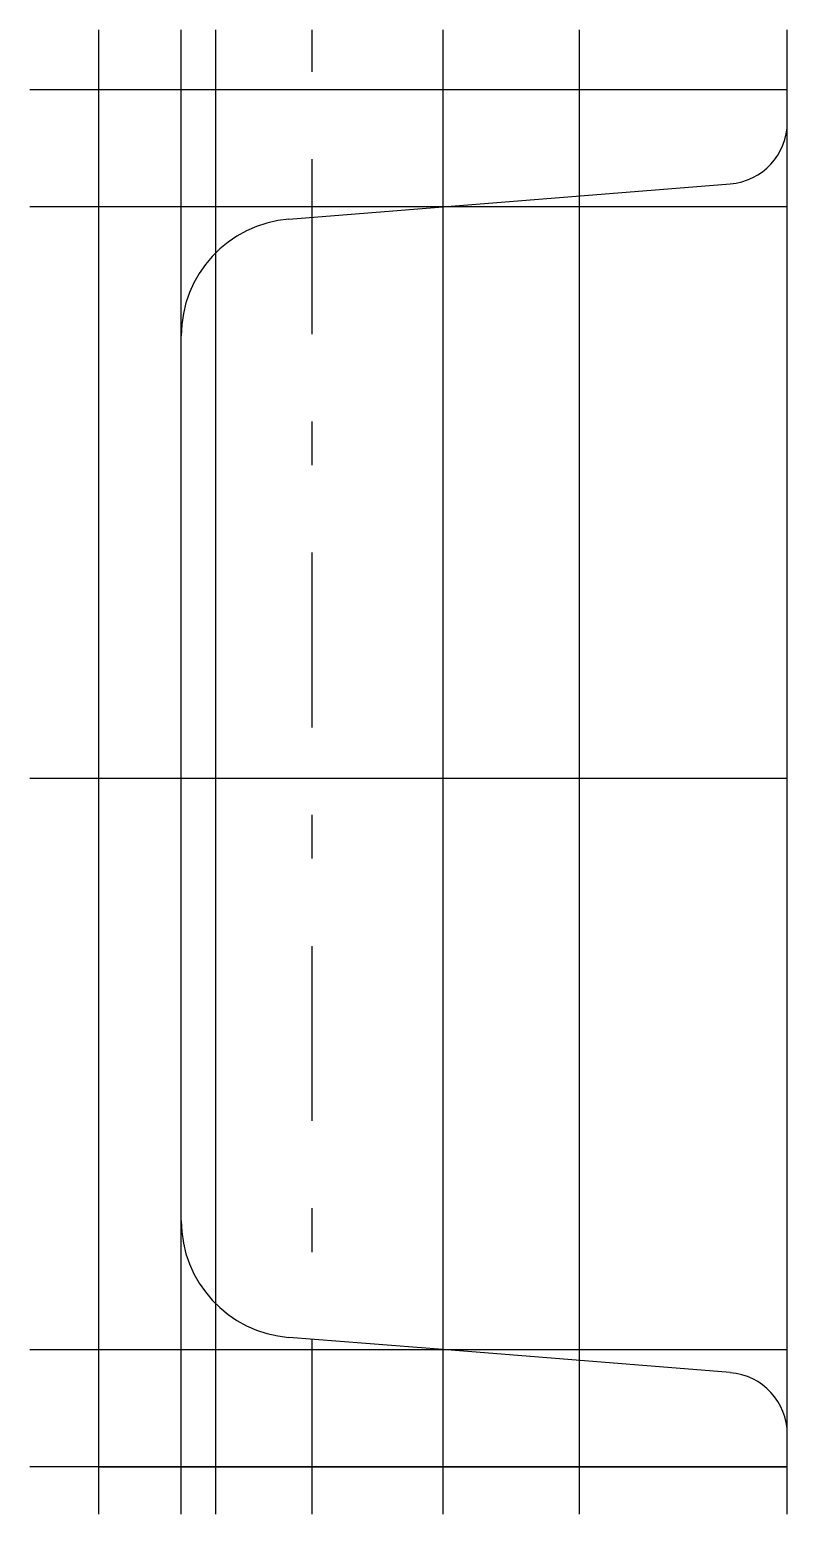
# Model space of a CAD drawing. Extents: x -5 to 50, y -53 to 54.
import ezdxf

# ---------------------------------------------------------------- set-up
doc = ezdxf.new("R2010")
doc.units = 0
doc.linetypes.add('CENTER', pattern=[28.575, 12.7, -6.35, 3.175, -6.35])
doc.layers.get('0').update_dxf_attribs({"linetype": 'CONTINUOUS'})

msp = doc.modelspace()

# ---------------------------------------------------------------- linework, layer by layer
at = {"linetype": 'CONTINUOUS'}
for p, q in [((0, 54.37), (0, -53.46)), ((6, -53.46), (6, 54.37)), ((8.5, 54.37), (8.5, -53.46)), ((25, 54.37), (25, -53.46)), ((34.88, 54.37), (34.88, -53.46)), ((50, -53.46), (50, 54.37)), ((50, 50), (-5, 50)), ((50, 50), (0, 50)), ((0, 50), (0, -50)), ((50, 47.65), (50, 50)), ((25, 41.5), (45.86, 43.17)), ((50, 41.5), (-5, 41.5)), ((13.82, 40.61), (25, 41.5)), ((6, -32.13), (6, 32.13)), ((-5, 0), (50, 0)), ((25, -41.5), (13.82, -40.61)), ((-5, -41.5), (50, -41.5)), ((45.86, -43.17), (25, -41.5)), ((50, -50), (50, -47.65)), ((50, -50), (-5, -50)), ((0, -50), (50, -50))]:
    msp.add_line(p, q, dxfattribs=at)
at = {"linetype": 'CENTER'}
for p, q in [((15.5, -53.46), (15.5, 54.37)), ((-5, 0), (50, 0))]:
    msp.add_line(p, q, dxfattribs=at)
at = {"linetype": 'CONTINUOUS'}
for centre, radius, start, end in [((45.5, 47.66), 4.5, 274.5885, 359.929), ((14.5, 32.14), 8.5, 94.5885, 180.0488), ((14.5, -32.14), 8.5, 179.9512, 265.4115), ((45.5, -47.66), 4.5, 0.071, 85.4115)]:
    msp.add_arc(centre, radius, start, end, dxfattribs=at)

doc.saveas('drawing.dxf')
